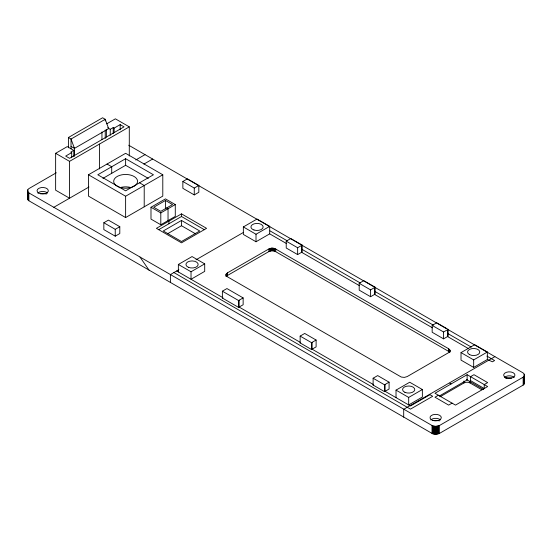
<?xml version="1.0" encoding="UTF-8"?>
<svg xmlns="http://www.w3.org/2000/svg" width="552" height="552" viewBox="0 0 552 552"><rect width="100%" height="100%" fill="white"/><g stroke="black" fill="none" stroke-linecap="round" stroke-linejoin="round"><path stroke-width="0.83" d="M73.761 156.326L73.761 150.358L67.261 146.604L55.635 153.318L55.635 190.185L69.545 198.216L69.545 161.35L129.292 126.856L129.292 156.002M56.297 172.783L28.835 188.639C26.965 189.722 27.462 192.42 29.346 193.172L432.671 425.868L435.659 426.33L439.288 425.62L523.165 377.188C525.035 376.112 524.538 373.407 522.654 372.655L447.948 329.53M226.065 274.475L226.189 275.558L227.445 276.814L401.29 377.05L404.34 377.402L407.134 376.609L448.59 352.673L449.963 351.065L449.638 349.63L448.59 348.719L274.737 248.483L271.688 248.138L268.9 248.931L227.445 272.86L226.189 274.116L226.065 276.517M27.8 197.747L27.8 199.527L28.835 200.735L432.671 433.768L435.659 434.231L439.288 433.513L523.165 385.089L524.352 383.44L524.4 375.091M227.445 272.86L227.445 275.496L226.396 276.4L226.396 273.771M68.407 147.812L68.407 137.517L102.61 117.769L105.232 119.287L108.654 128.637L74.451 148.385L71.029 146.404M106.66 123.862L115.382 118.825L129.292 126.856M73.761 150.358L70.801 152.069L71.712 152.594L71.712 157.741M107.668 127.802L110.248 129.292L113.215 127.581L114.126 128.105L120.17 124.621L124.048 126.856L69.545 158.32L65.667 156.085L71.712 152.594M88.451 174.77L125.621 153.311L162.792 174.77L162.792 196.098L125.621 217.557L88.451 196.098L88.451 174.77L125.621 196.229L162.792 174.77M125.621 158.707L97.801 174.77L125.621 190.833L153.442 174.77L125.621 158.707L125.621 165.29L102.927 178.393M53.813 207.297L88.962 187.004M135.73 160.004L145.024 154.636M143.879 164.096L152.642 159.038M103.838 222.753L108.399 220.117L119.798 226.7L119.798 233.544L115.237 236.18L103.838 229.597L103.838 222.753L115.237 229.335L119.798 226.7M182.857 181.484L187.418 178.848L198.823 185.431L198.823 192.275L194.263 194.911L182.857 188.329L182.857 181.484L194.263 188.066L198.823 185.431M150.993 207.255L165.469 198.892L175.281 204.557L175.281 216.405L160.798 224.767L150.993 219.103L150.993 207.255L160.798 212.913L175.281 204.557M165.469 200.473L153.725 207.255L160.798 211.333L172.541 204.557L165.469 200.473L165.469 208.939M181.491 213.872L156.409 228.349L181.491 242.832L206.572 228.349L181.491 213.872L181.491 216.501L204.364 229.708M158.624 229.708L181.491 216.501M181.491 220.455L163.247 230.984L181.491 241.521L199.734 230.984L181.491 220.455L181.491 225.72L195.353 233.724M167.629 233.724L181.491 225.72M178.365 271.97L178.365 264.463L192.048 256.563L204.702 263.87L204.702 271.377L191.026 279.277L191.026 271.77L204.702 263.87M269.693 233.855L256.011 241.755L243.356 234.448L243.356 226.941L257.039 219.04L269.693 226.348L269.693 233.855L286.55 243.591M178.882 269.693L170.389 274.599L170.389 282.5M195.953 259.84L243.453 232.42M243.356 226.941L256.011 234.248L269.693 226.348M286.226 241.162L290.787 238.526L302.192 245.109L302.192 251.96L297.632 254.589L286.226 248.007L286.226 241.162L297.632 247.744L302.192 245.109M226.499 276.041L268.9 251.56L271.688 250.767L274.737 251.119L449.507 351.886M222.38 291.187L226.941 288.558L243.142 297.914L243.142 304.759L238.581 307.388L222.38 298.039L222.38 291.187L238.581 300.543L243.142 297.914M222.38 298.039L222.946 297.707L176.654 270.984M359.2 283.293L363.761 280.657L375.16 287.24L375.16 294.085L370.599 296.721L359.2 290.138L359.2 283.293L370.599 289.876L375.16 287.24M300.15 336.092L304.711 333.456L316.11 340.039L316.11 346.884L311.549 349.519L300.15 342.937L300.15 336.092L311.549 342.675L316.11 340.039M300.15 342.937L300.723 342.606L239.147 307.064L239.147 300.212M432.168 325.418L436.729 322.789L448.134 329.371L448.134 336.216L443.573 338.852L432.168 332.269L432.168 325.418L443.573 332L448.134 329.371M373.117 378.223L377.678 375.588L389.084 382.17L389.084 389.015L384.523 391.651L373.117 385.068L373.117 378.223L384.523 384.806L389.084 382.17M373.117 385.068L373.69 384.737L312.121 349.188L312.121 342.343M396.026 397.633L396.026 390.126L409.708 382.232L422.363 389.533L422.363 397.04L408.68 404.94L408.68 397.433L422.363 389.533M461.017 352.604L474.699 344.71L487.354 352.017L487.354 359.518L473.671 367.418L461.017 360.111L461.017 352.604L473.671 359.911L487.354 352.017M494.909 356.64L403.698 409.301L403.698 417.202M467.123 374.698L434.976 393.259L455.497 405.113L487.651 386.545L467.123 374.698L467.123 379.962L439.357 395.998M438.392 395.239L434.976 397.212L448.659 405.113L452.074 403.132M440.089 396.757L463.977 382.964A4.292 2.477 0 0 1 470.049 382.964L481.848 389.781M128.713 145.217L260.861 221.518M261.6 221.938L446.458 328.668M269.99 230.867L287.137 240.762M301.295 248.938L360.187 282.941M375.091 291.546L433.237 325.114M448.141 333.718L471.249 347.063M486.905 356.102L494.606 360.546L492.439 361.795L487.354 359.518M359.483 285.695L301.62 252.285L301.62 245.44M432.451 327.819L374.587 294.416L374.587 287.571M468.096 348.402L447.562 336.547L447.562 329.696M125.621 165.29L148.315 178.393M68.407 137.517L71.029 139.035L74.451 148.385M107.04 164.041L111.711 166.738L111.711 173.321M139.532 182.802L144.21 185.5L144.21 206.827M470.546 380.625L484.228 388.525L484.228 384.571L487.651 382.598L473.968 374.698L470.546 376.671L470.546 381.943M467.123 379.962L483.511 389.422M166.669 207.945L168.036 208.732L168.036 220.586L168.946 221.11L168.946 223.746M55.635 153.318L69.545 161.35M449.797 383.254L451.053 383.978M178.365 264.463L191.026 271.77M396.026 390.126L408.68 397.433M173.921 272.564L410.46 409.129L432.692 396.288L429.96 394.708L410.46 405.968L385.089 391.32L385.089 384.475M449.638 352.259L448.59 351.355L448.59 348.719M139.987 257.053L149.109 270.218M524.2 382.101L524.4 382.991M524.352 374.642L524.352 383.44M524.2 374.201L524.2 383.881M523.945 376.409L523.945 384.309M523.6 376.816L523.6 384.716M523.165 377.188L523.165 385.089M473.671 359.911L473.671 367.418M470.049 380.99L470.049 382.964M463.977 380.99L463.977 382.964M449.963 350.334L450.004 352.017M449.839 349.975L449.839 351.948M449.638 349.63L449.638 351.603M449.356 349.299L449.356 351.934M443.573 332L443.573 338.852M439.288 425.62L439.288 433.513M438.64 425.868L438.64 433.768M437.943 426.068L437.943 433.969M437.205 426.213L437.205 434.113M436.439 426.296L436.439 434.196M435.659 426.33L435.659 434.231M434.879 426.296L434.879 434.196M434.113 426.213L434.113 434.113M433.375 426.068L433.375 433.969M432.671 425.868L432.671 433.768M432.023 425.62L432.023 433.513M384.523 384.806L384.523 391.651M370.599 289.876L370.599 296.721M311.549 342.675L311.549 349.519M297.632 247.744L297.632 254.589M275.738 248.931L275.738 251.56M274.737 248.483L274.737 251.119M274.171 248.324L274.171 250.96M273.571 248.207L273.571 250.836M272.95 248.138L272.95 250.767M272.315 248.11L272.315 250.746M271.688 248.138L271.688 250.767M271.067 248.207L271.067 250.836M270.466 248.324L270.466 250.96M269.9 248.483L269.9 251.119M268.9 248.931L268.9 251.56M256.011 234.248L256.011 241.755M238.581 300.543L238.581 307.388M226.672 273.44L226.672 276.076M226.189 274.116L226.189 276.09M194.263 188.066L194.263 194.911M160.798 212.913L160.798 224.767M125.621 196.229L125.621 217.557M120.17 124.621L120.17 129.741M115.237 229.335L115.237 236.18M114.126 128.105L114.126 132.39M113.215 127.581L113.215 133.563M110.248 129.292L110.248 135.295M106.37 129.554L106.37 137.062M105.232 120.922L105.232 119.287L71.029 139.035L71.029 148.93M105.232 130.024L105.232 138.435M101.947 131.962L101.947 139.628M99.415 144.106L99.415 168.967M74.582 147.757L74.582 156.278M28.835 192.834L28.835 200.735M28.4 192.462L28.4 200.362M28.055 192.055L28.055 199.955M27.8 189.847L27.8 199.527M27.648 190.288L27.648 199.086M504.424 377.416A5.644 3.257 0 0 1 514.202 377.416M430.767 419.941A5.644 3.257 0 0 1 440.544 419.941M37.798 193.062A5.644 3.257 0 0 1 47.575 193.062M40.393 193.69A8.866 5.12 0 0 1 46.437 194M505.563 378.355A8.866 5.12 0 0 1 511.607 378.044M433.361 420.569A8.866 5.12 0 0 1 439.406 420.879M119.646 187.756A11.944 6.893 0 0 1 130.9 187.542M466.454 379.631A4.292 2.477 0 0 1 467.572 379.631M134.605 185.893L132.266 187.08A11.944 6.893 0 0 1 113.822 182.401A11.944 6.893 0 0 1 128.961 174.729A11.944 6.893 0 0 1 134.605 185.893M506.488 377.913A5.644 3.257 0 0 0 514.954 375.091A5.644 3.257 0 0 0 506.488 372.269A5.644 3.257 0 0 0 506.488 377.913M432.837 420.438A5.644 3.257 0 0 0 441.303 417.616A5.644 3.257 0 0 0 432.837 414.793A5.644 3.257 0 0 0 432.837 420.438M253.975 230.005A6.127 3.54 0 0 0 263.166 226.941A6.127 3.54 0 0 0 253.975 223.877A6.127 3.54 0 0 0 253.975 230.005M188.342 267.278A6.127 3.54 0 0 0 198.127 264.912A6.127 3.54 0 0 0 189.681 261.2A6.127 3.54 0 0 0 188.342 267.278M404.899 392.32A6.127 3.54 0 0 0 414.745 390.036A6.127 3.54 0 0 0 406.396 386.255A6.127 3.54 0 0 0 404.899 392.32M469.455 354.584A6.127 3.54 0 0 0 479.626 352.838A6.127 3.54 0 0 0 471.932 348.622A6.127 3.54 0 0 0 469.455 354.584M38.695 193.041A5.644 3.257 0 0 0 48.141 191.578A5.644 3.257 0 0 0 41.227 187.59A5.644 3.257 0 0 0 38.695 193.041"/></g></svg>
